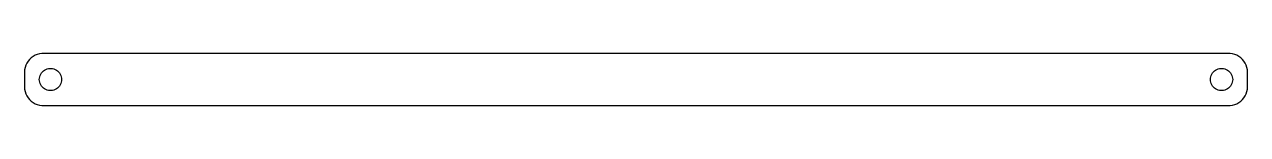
# Model space of a CAD drawing. Header units: metres. Extents: x -164 to 164, y -7 to 7.
import ezdxf

# ---------------------------------------------------------------- set-up
doc = ezdxf.new("R2010")
doc.units = ezdxf.units.M

msp = doc.modelspace()

# ---------------------------------------------------------------- linework, layer by layer
for p, q in [((-161.045, 6.75528), (-161.629, 6.52412)), ((-160.437, 6.91142), (-161.045, 6.75528)), ((-159.814, 6.99013), (-160.437, 6.91142)), ((159.814, 6.99013), (-159.814, 6.99013)), ((160.437, 6.91142), (159.814, 6.99013)), ((161.045, 6.75528), (160.437, 6.91142)), ((161.629, 6.52412), (161.045, 6.75528)), ((-164.149, 3.84062), (-164.343, 3.24344)), ((-163.882, 4.40877), (-164.149, 3.84062)), ((-163.545, 4.93892), (-163.882, 4.40877)), ((-163.145, 5.42273), (-163.545, 4.93892)), ((-162.687, 5.85255), (-163.145, 5.42273)), ((-162.179, 6.22163), (-162.687, 5.85255)), ((-161.629, 6.52412), (-162.179, 6.22163)), ((162.179, 6.22163), (161.629, 6.52412)), ((162.687, 5.85255), (162.179, 6.22163)), ((163.145, 5.42273), (162.687, 5.85255)), ((163.545, 4.93892), (163.145, 5.42273)), ((163.882, 4.40877), (163.545, 4.93892)), ((164.149, 3.84062), (163.882, 4.40877)), ((164.343, 3.24344), (164.149, 3.84062)), ((-164.461, 2.62666), (-164.5, 2)), ((-164.5, 2), (-164.5, -2)), ((-164.343, 3.24344), (-164.461, 2.62666)), ((-160.5, 0), (-160.476, 0.375992)), ((-160.476, -0.375992), (-160.5, 0)), ((-160.476, 0.375992), (-160.406, 0.746063)), ((-160.406, 0.746063), (-160.289, 1.10437)), ((-160.289, 1.10437), (-160.129, 1.44525)), ((-160.129, 1.44525), (-159.927, 1.76335)), ((-159.927, 1.76335), (-159.687, 2.05363)), ((-159.687, 2.05363), (-159.412, 2.31154)), ((-159.412, 2.31154), (-159.107, 2.53297)), ((-159.107, 2.53297), (-158.777, 2.71448)), ((-158.777, 2.71448), (-158.427, 2.85316)), ((-158.427, 2.85316), (-158.062, 2.94685)), ((-158.062, 2.94685), (-157.688, 2.99408)), ((-157.688, 2.99408), (-157.312, 2.99408)), ((-157.312, 2.99408), (-156.938, 2.94685)), ((-156.938, 2.94685), (-156.573, 2.85316)), ((-156.573, 2.85316), (-156.223, 2.71448)), ((-156.223, 2.71448), (-155.893, 2.53297)), ((-155.893, 2.53297), (-155.588, 2.31154)), ((-155.588, 2.31154), (-155.313, 2.05363)), ((-155.313, 2.05363), (-155.073, 1.76335)), ((-155.073, 1.76335), (-154.871, 1.44525)), ((-154.871, 1.44525), (-154.711, 1.10437)), ((-154.711, 1.10437), (-154.594, 0.746063)), ((-154.594, 0.746063), (-154.524, 0.375992)), ((-154.524, 0.375992), (-154.5, 0)), ((-154.5, 0), (-154.524, -0.375992)), ((154.5, 0), (154.524, 0.375992)), ((154.524, -0.375992), (154.5, 0)), ((154.524, 0.375992), (154.594, 0.746063)), ((154.594, 0.746063), (154.711, 1.10437)), ((154.711, 1.10437), (154.871, 1.44525)), ((154.871, 1.44525), (155.073, 1.76335)), ((155.073, 1.76335), (155.313, 2.05363)), ((155.313, 2.05363), (155.588, 2.31154)), ((155.588, 2.31154), (155.893, 2.53297)), ((155.893, 2.53297), (156.223, 2.71448)), ((156.223, 2.71448), (156.573, 2.85316)), ((156.573, 2.85316), (156.938, 2.94685)), ((156.938, 2.94685), (157.312, 2.99408)), ((157.312, 2.99408), (157.688, 2.99408)), ((157.688, 2.99408), (158.062, 2.94685)), ((158.062, 2.94685), (158.427, 2.85316)), ((158.427, 2.85316), (158.777, 2.71448)), ((158.777, 2.71448), (159.107, 2.53297)), ((159.107, 2.53297), (159.412, 2.31154)), ((159.412, 2.31154), (159.687, 2.05363)), ((159.687, 2.05363), (159.927, 1.76335)), ((159.927, 1.76335), (160.129, 1.44525)), ((160.129, 1.44525), (160.289, 1.10437)), ((160.289, 1.10437), (160.406, 0.746063)), ((160.406, 0.746063), (160.476, 0.375992)), ((160.476, 0.375992), (160.5, 0)), ((160.5, 0), (160.476, -0.375992)), ((164.461, 2.62666), (164.343, 3.24344)), ((164.5, 2), (164.461, 2.62666)), ((164.5, -2), (164.5, 2)), ((-164.5, -2), (-164.461, -2.62666)), ((-164.461, -2.62666), (-164.343, -3.24344)), ((-164.343, -3.24344), (-164.149, -3.84062)), ((-160.406, -0.746063), (-160.476, -0.375992)), ((-160.289, -1.10437), (-160.406, -0.746063)), ((-160.129, -1.44525), (-160.289, -1.10437)), ((-159.927, -1.76335), (-160.129, -1.44525)), ((-159.687, -2.05363), (-159.927, -1.76335)), ((-159.412, -2.31154), (-159.687, -2.05363)), ((-159.107, -2.53297), (-159.412, -2.31154)), ((-158.777, -2.71448), (-159.107, -2.53297)), ((-158.427, -2.85316), (-158.777, -2.71448)), ((-158.062, -2.94685), (-158.427, -2.85316)), ((-157.688, -2.99408), (-158.062, -2.94685)), ((-157.312, -2.99408), (-157.688, -2.99408)), ((-156.938, -2.94685), (-157.312, -2.99408)), ((-156.573, -2.85316), (-156.938, -2.94685)), ((-156.223, -2.71448), (-156.573, -2.85316)), ((-155.893, -2.53297), (-156.223, -2.71448)), ((-155.588, -2.31154), (-155.893, -2.53297)), ((-155.313, -2.05363), (-155.588, -2.31154)), ((-155.073, -1.76335), (-155.313, -2.05363)), ((-154.871, -1.44525), (-155.073, -1.76335)), ((-154.711, -1.10437), (-154.871, -1.44525)), ((-154.594, -0.746063), (-154.711, -1.10437)), ((-154.524, -0.375992), (-154.594, -0.746063)), ((154.594, -0.746063), (154.524, -0.375992)), ((154.711, -1.10437), (154.594, -0.746063)), ((154.871, -1.44525), (154.711, -1.10437)), ((155.073, -1.76335), (154.871, -1.44525)), ((155.313, -2.05363), (155.073, -1.76335)), ((155.588, -2.31154), (155.313, -2.05363)), ((155.893, -2.53297), (155.588, -2.31154)), ((156.223, -2.71448), (155.893, -2.53297)), ((156.573, -2.85316), (156.223, -2.71448)), ((156.938, -2.94685), (156.573, -2.85316)), ((157.312, -2.99408), (156.938, -2.94685)), ((157.688, -2.99408), (157.312, -2.99408)), ((158.062, -2.94685), (157.688, -2.99408)), ((158.427, -2.85316), (158.062, -2.94685)), ((158.777, -2.71448), (158.427, -2.85316)), ((159.107, -2.53297), (158.777, -2.71448)), ((159.412, -2.31154), (159.107, -2.53297)), ((159.687, -2.05363), (159.412, -2.31154)), ((159.927, -1.76335), (159.687, -2.05363)), ((160.129, -1.44525), (159.927, -1.76335)), ((160.289, -1.10437), (160.129, -1.44525)), ((160.406, -0.746063), (160.289, -1.10437)), ((160.476, -0.375992), (160.406, -0.746063)), ((164.149, -3.84062), (164.343, -3.24344)), ((164.343, -3.24344), (164.461, -2.62666)), ((164.461, -2.62666), (164.5, -2)), ((-164.149, -3.84062), (-163.882, -4.40877)), ((-163.882, -4.40877), (-163.545, -4.93892)), ((-163.545, -4.93892), (-163.145, -5.42273)), ((-163.145, -5.42273), (-162.687, -5.85255)), ((-162.687, -5.85255), (-162.179, -6.22163)), ((-162.179, -6.22163), (-161.629, -6.52412)), ((-161.629, -6.52412), (-161.045, -6.75528)), ((161.045, -6.75528), (161.629, -6.52412)), ((161.629, -6.52412), (162.179, -6.22163)), ((162.179, -6.22163), (162.687, -5.85255)), ((162.687, -5.85255), (163.145, -5.42273)), ((163.145, -5.42273), (163.545, -4.93892)), ((163.545, -4.93892), (163.882, -4.40877)), ((163.882, -4.40877), (164.149, -3.84062)), ((-161.045, -6.75528), (-160.437, -6.91142)), ((-160.437, -6.91142), (-159.814, -6.99013)), ((-159.814, -6.99013), (159.814, -6.99013)), ((159.814, -6.99013), (160.437, -6.91142)), ((160.437, -6.91142), (161.045, -6.75528))]:
    msp.add_line(p, q)

doc.saveas('drawing.dxf')
